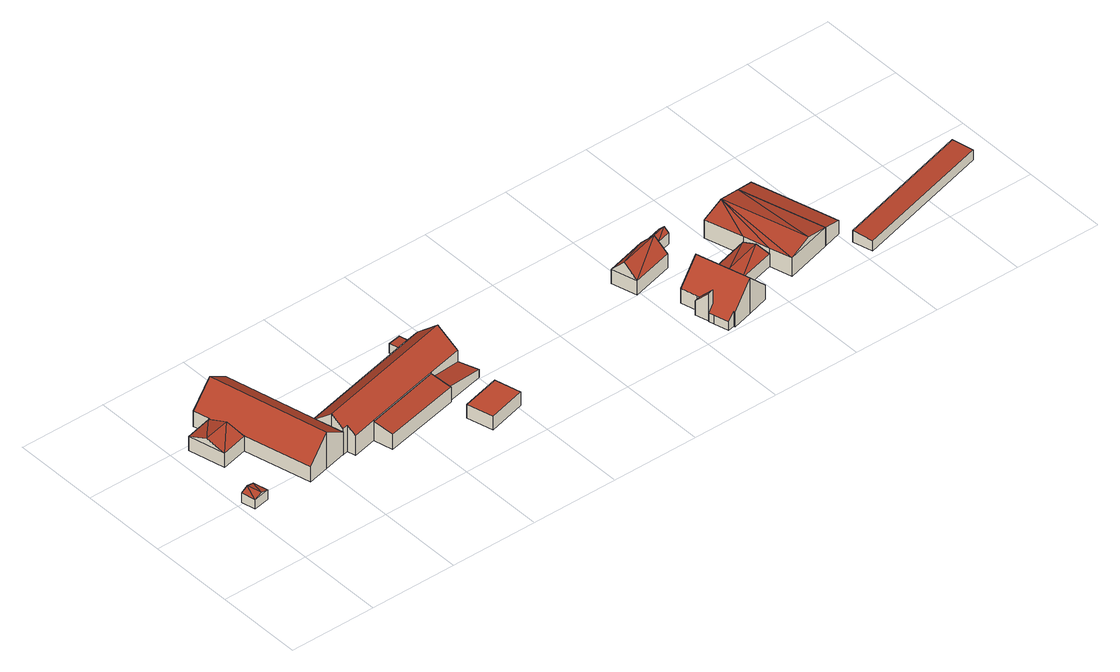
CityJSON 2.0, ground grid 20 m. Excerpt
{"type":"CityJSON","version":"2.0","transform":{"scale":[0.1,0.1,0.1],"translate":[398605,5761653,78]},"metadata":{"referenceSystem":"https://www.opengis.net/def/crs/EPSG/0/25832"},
"CityObjects":{
"building1":{"type":"Building","attributes":{"Gemeindeschluessel":"05515000","Geometrietyp2DReferenz":"3000","function":"31001_1310","roofType":"3100","measuredHeight":2.84},"geometry":[{"type":"Solid","lod":"2","boundaries":[[[[0,1,2,3]],[[4,5,1,0]],[[6,7,5,4]],[[3,2,7,6]],[[0,8,4]],[[6,9,3]],[[3,9,8]],[[8,0,3]],[[9,6,4]],[[4,8,9]],[[1,5,7,2]]]],"semantics":{"surfaces":[{"type":"WallSurface"},{"type":"RoofSurface"},{"type":"GroundSurface"}],"values":[[0,0,0,0,0,0,1,1,1,1,2]]}}]},
"building2":{"type":"Building","attributes":{"Gemeindeschluessel":"05515000","Geometrietyp2DReferenz":"3000","function":"31001_1000"},"address":[{"country":"Germany","locality":"Münster","thoroughfareNumber":"199","thoroughfareName":"Hunnebeckweg"}],"children":["building2-1","building2-2"]},
"building2-1":{"type":"BuildingPart","attributes":{"roofType":"3100","measuredHeight":4.96},"parents":["building2"],"geometry":[{"type":"Solid","lod":"2","boundaries":[[[[10,11,12,13]],[[14,15,11,10]],[[16,17,15,14]],[[13,18,19,10]],[[20,10,19]],[[21,16,20,19]],[[16,14,20]],[[20,14,10]],[[11,15,17,12]],[[17,16,13,12]],[[18,21,19]],[[18,13,16,21]]]],"semantics":{"surfaces":[{"type":"WallSurface"},{"type":"RoofSurface"},{"type":"GroundSurface"},{"type":"ClosureSurface"}],"values":[[0,0,0,1,1,1,1,0,2,3,0,3]]}}]},
"building2-2":{"type":"BuildingPart","attributes":{"roofType":"3100","measuredHeight":8.78},"parents":["building2"],"geometry":[{"type":"Solid","lod":"2","boundaries":[[[[22,23,24,25]],[[26,27,23,22]],[[28,12,27,26]],[[29,13,12,28]],[[30,31,17,16,32]],[[33,34,31,30]],[[35,36,34,33]],[[37,38,36,35]],[[39,40,38,37]],[[25,24,40,39]],[[33,30,32,21,18,29,28,26,22,35]],[[25,39,37,35,22]],[[23,27,12,17,31,34,36,38,40,24]],[[16,21,32]],[[13,29,18]],[[17,12,13,16]],[[13,18,21,16]]]],"semantics":{"surfaces":[{"type":"WallSurface"},{"type":"RoofSurface"},{"type":"GroundSurface"},{"type":"ClosureSurface"}],"values":[[0,0,0,0,0,0,0,0,0,0,1,1,2,0,0,3,3]]}}]},
"building3":{"type":"Building","attributes":{"Gemeindeschluessel":"05515000","Geometrietyp2DReferenz":"3000","function":"31001_2700"},"children":["building3-1","building3-2"]},
"building3-1":{"type":"BuildingPart","attributes":{"roofType":"3100","measuredHeight":8.67},"parents":["building3"],"geometry":[{"type":"Solid","lod":"2","boundaries":[[[[41,42,43]],[[44,45,41,43]],[[46,47,45,44]],[[48,49,47,46]],[[50,51,49,48]],[[52,53,51,50]],[[54,55,53,52]],[[56,57,55,54]],[[58,59,57,56]],[[60,61,59,58]],[[62,63,61,60]],[[64,65,63,62]],[[66,65,64]],[[58,56,54,52,50,60]],[[48,46,44,43,64,62,60,50]],[[41,45,47,49,51,53,55,57,59,61,63,65]],[[42,66,64,43]],[[41,65,66,42]]]],"semantics":{"surfaces":[{"type":"WallSurface"},{"type":"RoofSurface"},{"type":"GroundSurface"},{"type":"ClosureSurface"}],"values":[[0,0,0,0,0,0,0,0,0,0,0,0,0,1,1,2,0,3]]}}]},
"building3-2":{"type":"BuildingPart","attributes":{"roofType":"2100","measuredHeight":4.6},"parents":["building3"],"geometry":[{"type":"Solid","lod":"2","boundaries":[[[[67,68,65,66]],[[69,70,68,67]],[[71,72,70,69]],[[42,41,72,71]],[[71,69,67,66,42]],[[68,70,72,41,65]],[[41,42,66,65]]]],"semantics":{"surfaces":[{"type":"WallSurface"},{"type":"RoofSurface"},{"type":"GroundSurface"},{"type":"ClosureSurface"}],"values":[[0,0,0,0,1,2,3]]}}]},
"building4":{"type":"Building","attributes":{"Gemeindeschluessel":"05515000","Geometrietyp2DReferenz":"3000","function":"31001_2700","roofType":"1000","measuredHeight":3.3},"geometry":[{"type":"Solid","lod":"2","boundaries":[[[[73,74,75,76]],[[77,78,74,73]],[[79,80,78,77]],[[76,75,80,79]],[[77,73,76,79]],[[74,78,80,75]]]],"semantics":{"surfaces":[{"type":"WallSurface"},{"type":"RoofSurface"},{"type":"GroundSurface"}],"values":[[0,0,0,0,1,2]]}}]},
"building5":{"type":"Building","attributes":{"Gemeindeschluessel":"05515000","Geometrietyp2DReferenz":"3000","function":"31001_2700","roofType":"2100","measuredHeight":3.51},"geometry":[{"type":"Solid","lod":"2","boundaries":[[[[81,82,83,84]],[[85,86,82,81]],[[67,87,86,85]],[[84,83,87,67]],[[85,81,84,67]],[[82,86,87,83]]]],"semantics":{"surfaces":[{"type":"WallSurface"},{"type":"RoofSurface"},{"type":"GroundSurface"}],"values":[[0,0,0,0,1,2]]}}]},
"building6":{"type":"Building","attributes":{"Gemeindeschluessel":"05515000","Geometrietyp2DReferenz":"3000","function":"31001_2700","roofType":"2100","measuredHeight":2.33},"geometry":[{"type":"Solid","lod":"2","boundaries":[[[[88,55,57,89]],[[90,91,55,88]],[[92,93,91,90]],[[89,57,93,92]],[[90,88,89,92]],[[55,91,93,57]]]],"semantics":{"surfaces":[{"type":"WallSurface"},{"type":"RoofSurface"},{"type":"GroundSurface"}],"values":[[0,0,0,0,1,2]]}}]},
"building7":{"type":"Building","attributes":{"Gemeindeschluessel":"05515000","Geometrietyp2DReferenz":"3000","function":"51009_1610","roofType":"2100","measuredHeight":6.64},"geometry":[{"type":"Solid","lod":"2","boundaries":[[[[94,95,96,97]],[[98,99,95,94]],[[100,101,99,98]],[[97,96,101,100]],[[98,94,97,100]],[[95,99,101,96]]]],"semantics":{"surfaces":[{"type":"WallSurface"},{"type":"RoofSurface"},{"type":"GroundSurface"}],"values":[[0,0,0,0,1,2]]}}]},
"building8":{"type":"Building","attributes":{"Gemeindeschluessel":"05515000","Geometrietyp2DReferenz":"3000","function":"31001_2460","roofType":"3100","measuredHeight":6.48},"geometry":[{"type":"Solid","lod":"2","boundaries":[[[[102,103,104,105]],[[106,107,103,102]],[[108,109,107,106]],[[105,104,109,108]],[[102,110,106]],[[108,111,105]],[[102,105,111]],[[111,110,102]],[[110,111,108]],[[108,106,110]],[[103,107,109,104]]]],"semantics":{"surfaces":[{"type":"WallSurface"},{"type":"RoofSurface"},{"type":"GroundSurface"}],"values":[[0,0,0,0,0,0,1,1,1,1,2]]}}]},
"building9":{"type":"Building","attributes":{"Gemeindeschluessel":"05515000","Geometrietyp2DReferenz":"3000","function":"31001_1000","roofType":"3100","measuredHeight":8.69},"address":[{"country":"Germany","locality":"Münster","thoroughfareNumber":"196","thoroughfareName":"Hunnebeckweg"}],"geometry":[{"type":"Solid","lod":"2","boundaries":[[[[112,113,114,115]],[[116,117,113,112]],[[118,119,117,116]],[[120,121,119,118]],[[122,123,121,120]],[[124,125,123,122]],[[126,127,125,124]],[[128,129,127,126]],[[97,130,129,128]],[[131,132,130,97]],[[133,134,132,131]],[[135,136,134,133]],[[137,138,136,135]],[[139,140,138,137]],[[115,114,140,139]],[[133,131,97,128,126,124,122,120,118,116,135]],[[112,115,139,137,135,116]],[[113,117,119,121,123,125,127,129,130,132,134,136,138,140,114]]]],"semantics":{"surfaces":[{"type":"WallSurface"},{"type":"RoofSurface"},{"type":"GroundSurface"}],"values":[[0,0,0,0,0,0,0,0,0,0,0,0,0,0,0,1,1,2]]}}]},
"building10":{"type":"Building","attributes":{"Gemeindeschluessel":"05515000","Geometrietyp2DReferenz":"3000","function":"31001_1310","roofType":"3100","measuredHeight":3.83},"geometry":[{"type":"Solid","lod":"2","boundaries":[[[[141,142,143,144]],[[145,146,142,141]],[[147,148,146,145]],[[144,143,148,147]],[[141,149,145]],[[147,150,144]],[[150,149,141]],[[141,144,150]],[[147,145,149]],[[149,150,147]],[[142,146,148,143]]]],"semantics":{"surfaces":[{"type":"WallSurface"},{"type":"RoofSurface"},{"type":"GroundSurface"}],"values":[[0,0,0,0,0,0,1,1,1,1,2]]}}]},
"building11":{"type":"Building","attributes":{"Gemeindeschluessel":"05515000","Geometrietyp2DReferenz":"3000","function":"31001_1000","roofType":"3100","measuredHeight":4.05},"geometry":[{"type":"Solid","lod":"2","boundaries":[[[[151,152,153,154]],[[155,156,152,151]],[[157,158,156,155]],[[154,153,158,157]],[[151,159,155]],[[157,160,154]],[[151,154,160]],[[160,159,151]],[[159,160,157]],[[157,155,159]],[[152,156,158,153]]]],"semantics":{"surfaces":[{"type":"WallSurface"},{"type":"RoofSurface"},{"type":"GroundSurface"}],"values":[[0,0,0,0,0,0,1,1,1,1,2]]}}]},
"building12":{"type":"Building","attributes":{"Gemeindeschluessel":"05515000","Geometrietyp2DReferenz":"3000","function":"31001_2700","roofType":"5000","measuredHeight":5.95},"geometry":[{"type":"Solid","lod":"2","boundaries":[[[[161,162,163,164]],[[165,166,162,161]],[[167,168,166,165]],[[169,170,168,167]],[[171,172,170,169]],[[164,163,172,171]],[[169,173,174]],[[171,169,174]],[[164,171,174]],[[174,161,164]],[[173,167,165]],[[165,174,173]],[[161,174,165]],[[167,173,169]],[[162,166,168,170,172,163]]]],"semantics":{"surfaces":[{"type":"WallSurface"},{"type":"RoofSurface"},{"type":"GroundSurface"}],"values":[[0,0,0,0,0,0,1,1,1,1,1,1,0,0,2]]}}]},
"building13":{"type":"Building","attributes":{"Gemeindeschluessel":"05515000","Geometrietyp2DReferenz":"3000","function":"31001_2000","roofType":"2100","measuredHeight":4.49},"geometry":[{"type":"Solid","lod":"2","boundaries":[[[[175,176,166,165]],[[177,178,176,175]],[[167,168,178,177]],[[165,166,168,167]],[[177,175,165,167]],[[176,178,168,166]]]],"semantics":{"surfaces":[{"type":"WallSurface"},{"type":"RoofSurface"},{"type":"GroundSurface"}],"values":[[0,0,0,0,1,2]]}}]},
"building14":{"type":"Building","attributes":{"Gemeindeschluessel":"05515000","Geometrietyp2DReferenz":"3000","function":"31001_2700","roofType":"2100","measuredHeight":2.86},"geometry":[{"type":"Solid","lod":"2","boundaries":[[[[179,180,181,182]],[[183,184,180,179]],[[185,186,184,183]],[[182,181,186,185]],[[183,179,182,185]],[[180,184,186,181]]]],"semantics":{"surfaces":[{"type":"WallSurface"},{"type":"RoofSurface"},{"type":"GroundSurface"}],"values":[[0,0,0,0,1,2]]}}]}
},
"vertices":[
[9,200,29],[9,200,6],[16,167,6],[16,167,29],[46,209,29],[46,209,6],[53,175,29],[53,175,6],[27,204,35],[35,171,35],
[53,302,40],[53,302,5],[114,317,5],[114,317,40],[33,385,40],[33,385,5],[95,400,40],[95,400,5],[113,321,42],[105,358,55],[43,344,55],[96,396,42],
[200,175,93],[200,175,5],[251,187,5],[251,187,60],[150,163,42],[150,163,5],[114,317,41],[114,317,42],[96,400,42],[96,400,5],[95,400,42],[87,436,42],[87,436,5],[138,448,93],[138,448,5],[188,460,60],[188,460,5],[234,260,60],[234,260,5],
[324,184,4],[324,184,50],[324,184,52],[268,171,52],[268,171,4],[263,190,68],[263,190,4],[251,187,68],[251,187,4],[245,214,91],[245,214,4],[234,260,52],[234,260,4],[526,328,52],[526,328,4],[556,335,52],[556,335,4],[561,336,52],[561,336,4],[572,290,91],[572,290,4],[583,244,52],[583,244,4],[501,225,52],[501,225,4],[501,225,50],
[511,181,40],[511,181,4],[512,178,40],[512,178,4],[334,140,40],[334,140,4],
[589,141,40],[589,141,7],[500,119,7],[500,119,40],[604,82,40],[604,82,7],[516,59,40],[516,59,7],
[583,244,25],[583,244,5],[501,225,5],[501,225,40],[599,200,24],[599,200,5],[511,181,5],
[526,328,27],[556,335,25],[516,367,27],[516,367,4],[547,374,25],[547,374,4],
[1054,50,75],[1054,50,9],[1046,80,9],[1046,80,44],[1040,46,75],[1040,46,9],[1032,76,44],[1032,76,9],
[988,195,41],[988,195,7],[1085,221,7],[1085,221,41],[973,254,41],[973,254,7],[1069,280,41],[1069,280,7],[980,225,72],[1077,251,72],
[1165,27,44],[1165,27,8],[1151,77,8],[1151,77,44],[1116,13,95],[1116,13,8],[1068,0,44],[1068,0,8],[1067,4,44],[1067,4,8],[1052,0,29],[1052,0,8],[1043,33,29],[1043,33,8],[1040,46,29],[1040,46,8],[1054,50,45],[1054,50,8],[1046,80,8],[1045,85,44],[1045,85,8],[1035,122,44],[1035,122,8],[1083,135,95],[1083,135,8],[1131,148,44],[1131,148,8],[1135,136,44],[1135,136,8],
[1127,296,34],[1127,296,7],[1094,287,7],[1094,287,34],[1133,275,34],[1133,275,7],[1101,266,34],[1101,266,7],[1130,285,45],[1097,276,45],
[1151,77,37],[1151,77,7],[1237,100,7],[1237,100,37],[1135,136,37],[1135,136,7],[1221,160,37],[1221,160,7],[1143,106,47],[1229,130,47],
[1197,246,51],[1197,246,6],[1221,160,6],[1221,160,51],[1305,275,51],[1305,275,6],[1359,80,51],[1359,80,6],[1251,50,51],[1251,50,6],[1237,100,51],[1237,100,6],[1305,65,65],[1251,260,65],
[1348,287,39],[1348,287,6],[1401,91,39],[1401,91,6],
[1745,103,26],[1745,103,1],[1732,149,1],[1732,149,29],[1422,15,26],[1422,15,1],[1410,60,29],[1410,60,1]
]}
